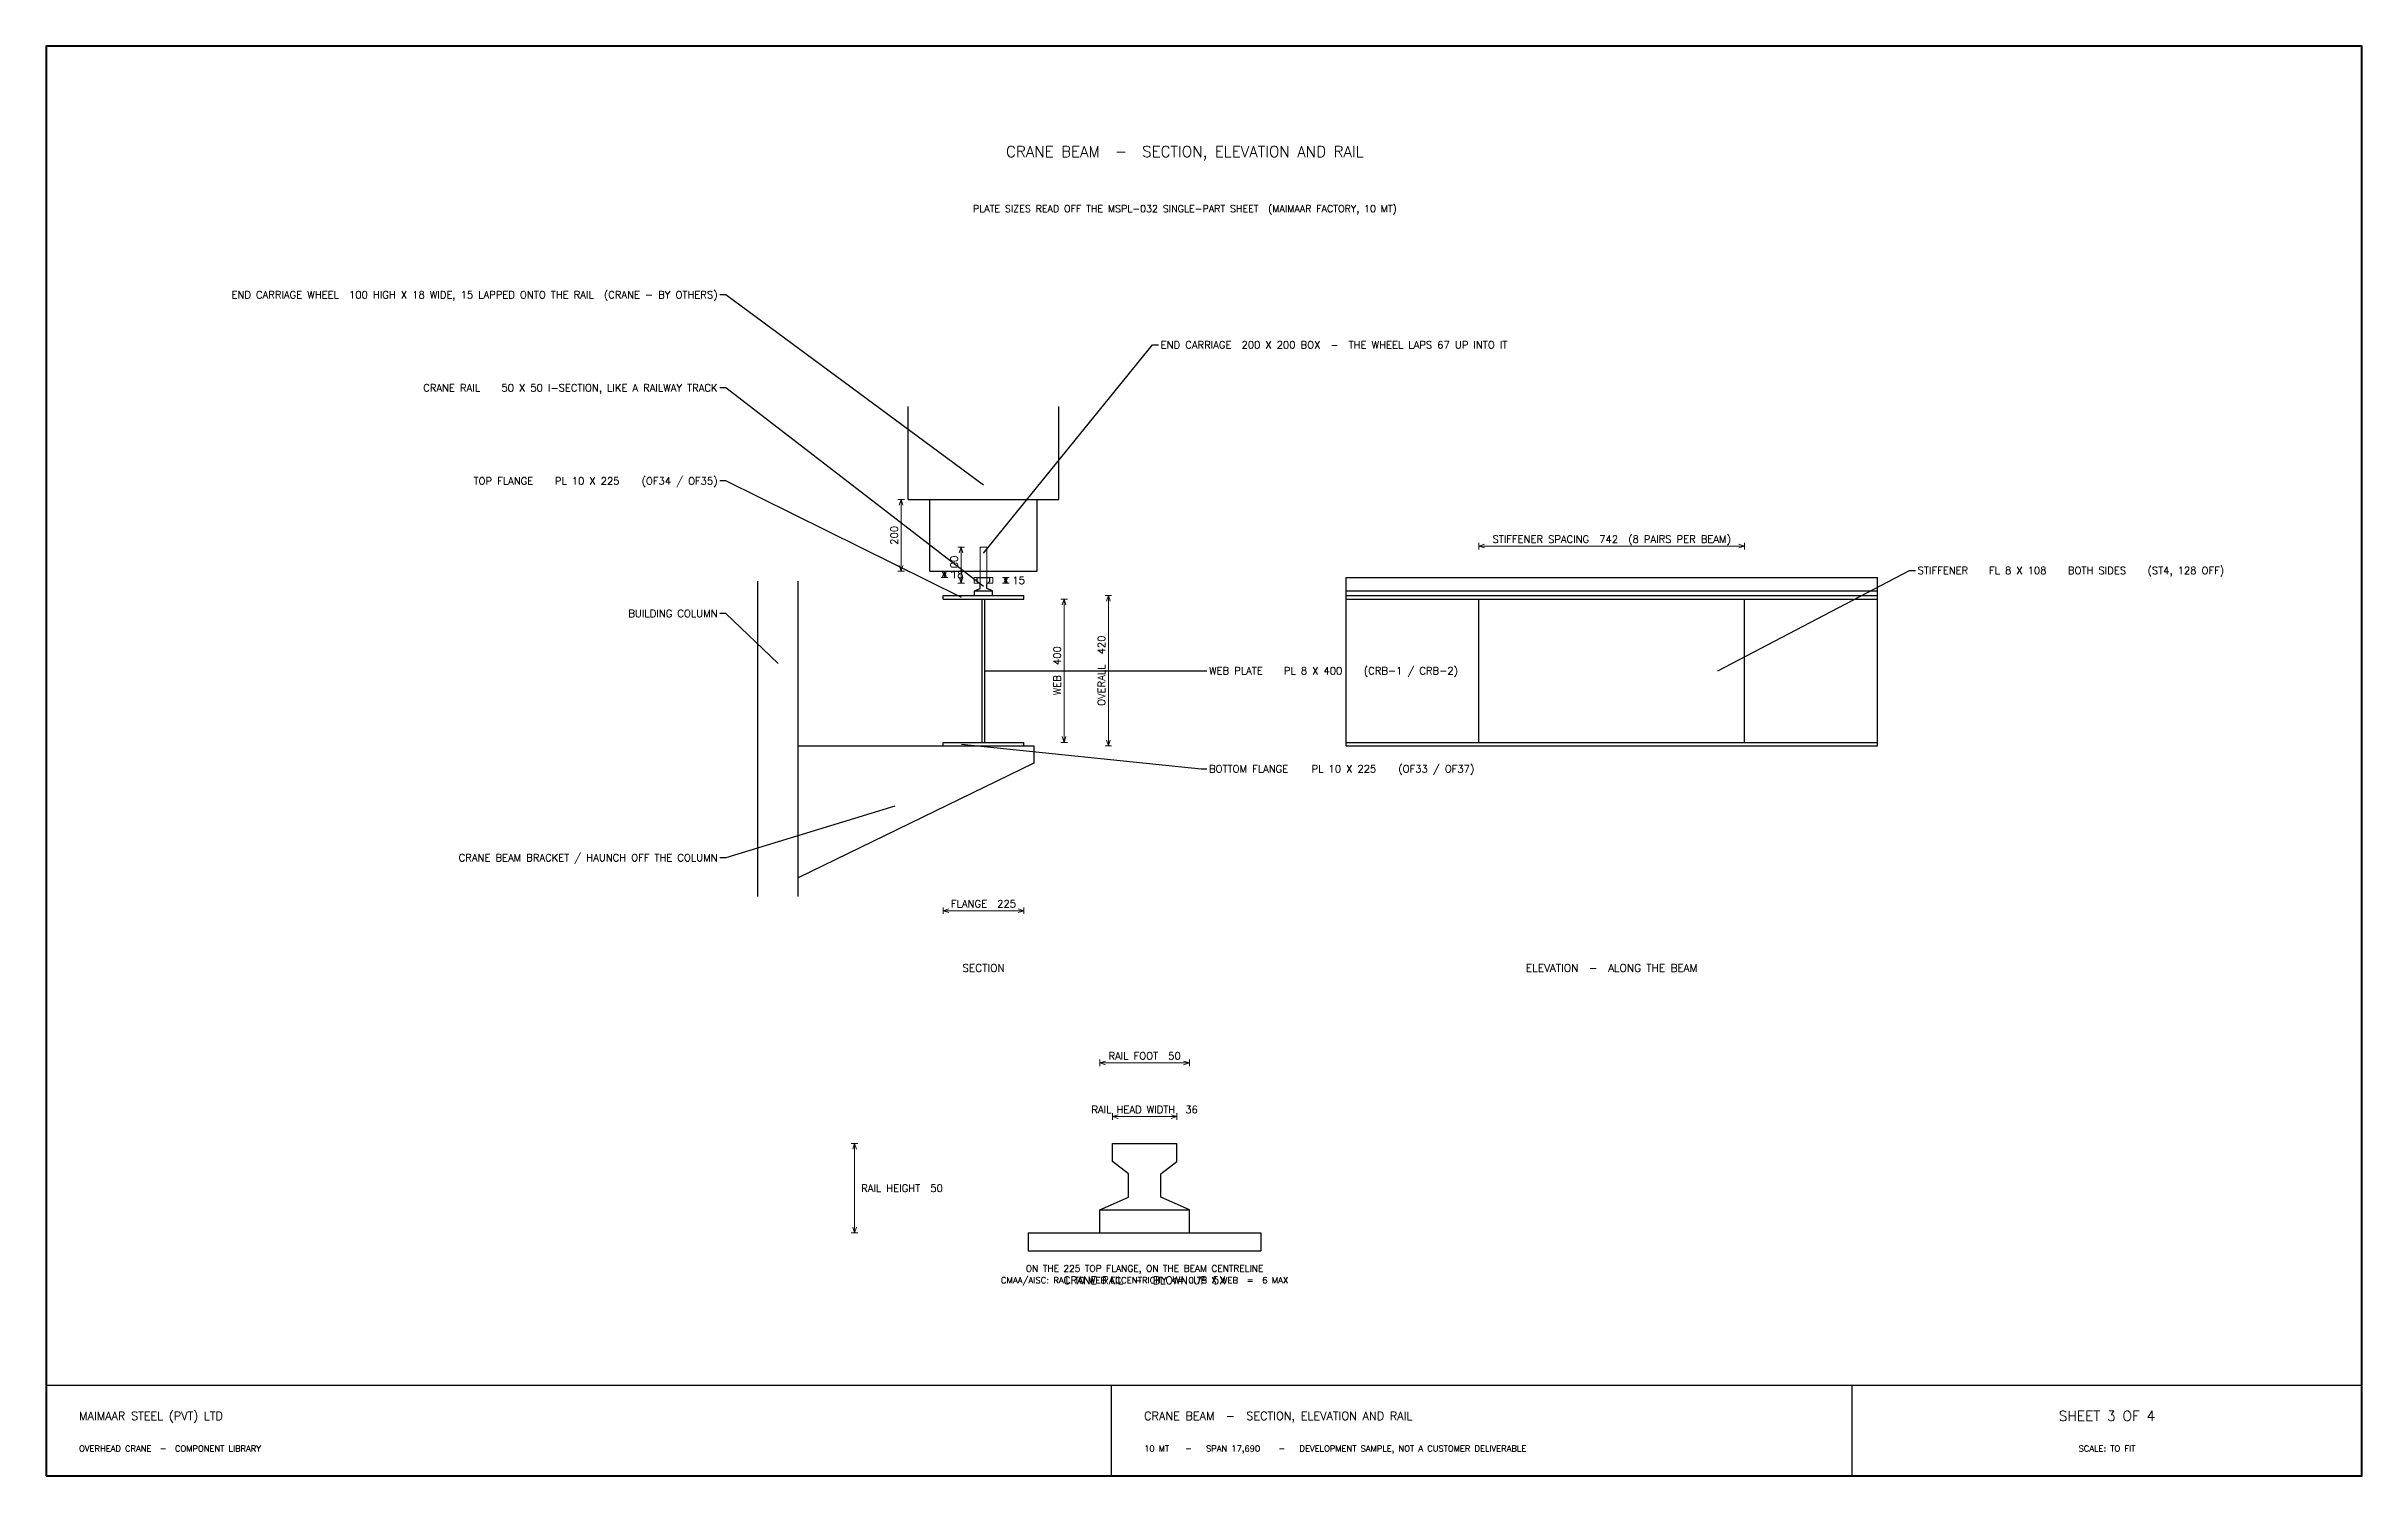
# Model space of a CAD drawing. Header units: inches. Extents: x -27058 to 54651, y -285270 to 11404.
# Drawn here: x -27058 to 54651, y -210069 to -159632 of the extents above; entities that cross this region are included whole.
import ezdxf
from ezdxf.enums import TextEntityAlignment as Align

# ---------------------------------------------------------------- set-up
doc = ezdxf.new("R2010")
doc.units = ezdxf.units.IN
doc.header["$MEASUREMENT"] = 0
doc.layers.add('COMP-CRANE-SEC', color=7, linetype='Continuous')
doc.layers.add('DIMENSIONS', color=6, linetype='Continuous', lineweight=13)
doc.styles.add('PEB-BODY', font='romand.shx')

msp = doc.modelspace()

# ---------------------------------------------------------------- linework, layer by layer
at = {"layer": 'COMP-CRANE-SEC', "lineweight": 25}
for p, q in [((-3083, -168399), (-3290, -168399)), ((6015, -175121), (-3083, -168399)), ((6015, -177522), (11985, -170168)), ((11985, -170168), (12192, -170168)), ((-3083, -171684), (-3290, -171684)), ((6015, -178697), (-3083, -171684)), ((-3083, -174970), (-3290, -174970)), ((5233, -179076), (-3083, -174970)), ((-1946, -189627), (-1946, -178508)), ((-524, -189627), (-524, -178508)), ((5699, -178849), (5901, -178760)), ((5699, -178849), (6330, -178849)), ((5699, -179013), (5699, -178849)), ((5787, -178508), (5787, -178381)), ((5787, -178381), (6242, -178381)), ((5901, -178596), (5787, -178508)), ((5901, -178760), (5901, -178596)), ((6128, -178596), (6242, -178508)), ((6128, -178760), (6128, -178596)), ((6330, -178849), (6128, -178760)), ((6242, -178508), (6242, -178381)), ((6330, -179013), (6330, -178849)), ((18808, -178381), (37560, -178381)), ((18808, -179013), (18808, -178381)), ((18808, -178849), (37560, -178849)), ((31934, -181666), (38697, -178128)), ((37560, -179013), (37560, -178381)), ((38697, -178128), (38904, -178128)), ((-3083, -179645), (-3290, -179645)), ((-1235, -181414), (-3083, -179645)), ((4593, -179013), (7436, -179013)), ((4593, -179139), (4593, -179013)), ((4593, -179139), (7436, -179139)), ((5699, -179013), (6330, -179013)), ((5964, -184194), (5964, -179139)), ((6065, -184194), (6065, -179139)), ((7436, -179139), (7436, -179013)), ((18808, -179013), (37560, -179013)), ((18808, -184320), (18808, -179013)), ((18808, -179013), (37560, -179013)), ((18808, -179139), (37560, -179139)), ((23496, -184194), (23496, -179139)), ((32872, -184194), (32872, -179139)), ((37560, -184320), (37560, -179013)), ((6065, -181666), (13691, -181666)), ((13691, -181666), (13898, -181666)), ((-524, -184320), (7791, -184320)), ((-524, -188970), (-524, -184320)), ((4593, -184194), (7436, -184194)), ((4593, -184320), (4593, -184194)), ((4593, -184320), (7436, -184320)), ((5233, -184257), (13691, -185129)), ((7436, -184320), (7436, -184194)), ((7791, -184320), (7791, -184927)), ((18808, -184194), (37560, -184194)), ((18808, -184320), (37560, -184320)), ((7791, -184927), (-524, -188970)), ((13691, -185129), (13898, -185129)), ((2887, -186443), (-3083, -188262)), ((-3083, -188262), (-3290, -188262)), ((10563, -198977), (10563, -198346)), ((10563, -198346), (12838, -198346)), ((12838, -198977), (12838, -198346)), ((11132, -199420), (10563, -198977)), ((12269, -199420), (12838, -198977)), ((11132, -200241), (11132, -199420)), ((12269, -200241), (12269, -199420)), ((10121, -200683), (11132, -200241)), ((10121, -200683), (13280, -200683)), ((10121, -201505), (10121, -200683)), ((13280, -200683), (12269, -200241)), ((13280, -201505), (13280, -200683)), ((7594, -201505), (15807, -201505)), ((7594, -201505), (7594, -202136)), ((10121, -201505), (13280, -201505)), ((15807, -201505), (15807, -202136)), ((7594, -202136), (15807, -202136)), ((-27058, -206873), (54651, -206873)), ((10528, -210069), (10528, -206873)), ((36675, -210069), (36675, -206873))]:
    msp.add_line(p, q, dxfattribs=at)
at = {"layer": 'COMP-CRANE-SEC', "lineweight": 30}
for p, q in [((3361, -175627), (3361, -172341)), ((8668, -175627), (8668, -172341)), ((3361, -175627), (8668, -175627)), ((4119, -178154), (4119, -175627)), ((4119, -175627), (7910, -175627)), ((7910, -178154), (7910, -175627)), ((4119, -178154), (7910, -178154))]:
    msp.add_line(p, q, dxfattribs=at)
at = {"layer": 'COMP-CRANE-SEC', "lineweight": 13}
for p, q in [((5901, -178571), (5901, -177307)), ((5901, -177307), (6128, -177307)), ((6128, -178571), (6128, -177307)), ((5686, -178381), (5901, -178381)), ((5686, -178381), (5686, -178571)), ((5686, -178571), (5901, -178571)), ((6343, -178381), (6128, -178381)), ((6343, -178571), (6128, -178571)), ((6343, -178381), (6343, -178571))]:
    msp.add_line(p, q, dxfattribs=at)
at = {"layer": 'COMP-CRANE-SEC', "lineweight": 50}
msp.add_lwpolyline([(-27058, -210069), (54651, -210069), (54651, -159632), (-27058, -159632)], close=True, dxfattribs=at)
at = {"layer": 'DIMENSIONS', "lineweight": 18}
for p, q in [((2992, -175627), (3225, -175627)), ((3108, -175627), (3044, -175828)), ((3108, -178154), (3108, -175627)), ((3108, -175627), (3173, -175828)), ((5110, -177307), (5343, -177307)), ((5226, -177307), (5161, -177509)), ((5226, -178571), (5226, -177307)), ((5226, -177307), (5291, -177509)), ((23496, -177386), (23496, -177153)), ((23496, -177269), (23698, -177205)), ((23496, -177269), (32872, -177269)), ((23496, -177269), (23698, -177334)), ((32872, -177269), (32670, -177205)), ((32872, -177269), (32670, -177334)), ((32872, -177386), (32872, -177153)), ((3108, -178154), (3044, -177952)), ((3108, -178154), (3173, -177952)), ((2992, -178154), (3225, -178154)), ((4518, -178154), (4751, -178154)), ((4518, -178381), (4751, -178381)), ((4635, -178154), (4570, -178356)), ((4635, -178381), (4570, -178179)), ((4635, -178381), (4635, -178154)), ((4635, -178154), (4699, -178356)), ((4635, -178381), (4699, -178179)), ((5110, -178571), (5343, -178571)), ((5226, -178571), (5161, -178369)), ((5226, -178571), (5291, -178369)), ((6687, -178381), (6919, -178381)), ((6687, -178571), (6919, -178571)), ((6803, -178571), (6738, -178369)), ((6803, -178381), (6738, -178583)), ((6803, -178571), (6868, -178369)), ((6803, -178571), (6803, -178381)), ((6803, -178381), (6868, -178583)), ((8741, -179139), (8974, -179139)), ((8858, -179139), (8793, -179341)), ((8858, -184194), (8858, -179139)), ((8858, -179139), (8922, -179341)), ((10305, -179013), (10538, -179013)), ((10421, -179013), (10357, -179215)), ((10421, -184320), (10421, -179013)), ((10421, -179013), (10486, -179215)), ((8741, -184194), (8974, -184194)), ((8858, -184194), (8793, -183992)), ((8858, -184194), (8922, -183992)), ((10305, -184320), (10538, -184320)), ((10421, -184320), (10357, -184118)), ((10421, -184320), (10486, -184118)), ((4593, -190249), (4593, -190016)), ((4593, -190132), (4795, -190068)), ((4593, -190132), (7436, -190132)), ((4593, -190132), (4795, -190197)), ((7436, -190132), (7234, -190068)), ((7436, -190132), (7234, -190197)), ((7436, -190249), (7436, -190016)), ((10121, -195619), (10121, -195386)), ((10121, -195503), (10323, -195438)), ((10121, -195503), (13280, -195503)), ((10121, -195503), (10323, -195567)), ((13280, -195503), (13078, -195438)), ((13280, -195503), (13078, -195567)), ((13280, -195619), (13280, -195386)), ((10563, -197514), (10563, -197282)), ((10563, -197398), (10765, -197333)), ((10563, -197398), (12838, -197398)), ((10563, -197398), (10765, -197463)), ((12838, -197398), (12636, -197333)), ((12838, -197398), (12636, -197463)), ((12838, -197514), (12838, -197282)), ((1349, -198346), (1582, -198346)), ((1466, -198346), (1401, -198547)), ((1466, -201505), (1466, -198346)), ((1466, -198346), (1530, -198547)), ((1349, -201505), (1582, -201505)), ((1466, -201505), (1401, -201303)), ((1466, -201505), (1530, -201303))]:
    msp.add_line(p, q, dxfattribs=at)

# ---------------------------------------------------------------- texts
at = {"style": 'PEB-BODY'}
for s, height, p in [('CRANE BEAM  -  SECTION, ELEVATION AND RAIL', 388.1, (13122, -163345)), ('PLATE SIZES READ OFF THE MSPL-032 SINGLE-PART SHEET  (MAIMAAR FACTORY, 10 MT)', 245.79, (13122, -165366)), ('STIFFENER SPACING  742  (8 PAIRS PER BEAM)', 258.73, (28184, -177023)), ('FLANGE  225', 258.73, (6015, -189887)), ('SECTION', 271.7, (6015, -192154)), ('ELEVATION  -  ALONG THE BEAM', 271.67, (28184, -192154)), ('RAIL FOOT  50', 258.73, (11701, -195257)), ('RAIL HEAD WIDTH  36', 258.73, (11701, -197152)), ('CMAA/AISC: RAIL TO WEB ECCENTRICITY <= 0.75 X WEB  =  6 MAX', 219.92, (11701, -203171)), ('ON THE 225 TOP FLANGE, ON THE BEAM CENTRELINE', 232.86, (11701, -202757)), ('CRANE RAIL  -  BLOWN UP 5X', 271.67, (11701, -203171)), ('SHEET 3 OF 4', 354.35, (45663, -207960)), ('SCALE: TO FIT', 215.14, (45663, -209111))]:
    msp.add_text(s, height=height, dxfattribs=at).set_placement(p, align=Align.MIDDLE_CENTER)
for s, p in [('END CARRIAGE WHEEL  100 HIGH X 18 WIDE, 15 LAPPED ONTO THE RAIL  (CRANE - BY OTHERS)', (-3368, -168399)), ('CRANE RAIL   50 X 50 I-SECTION, LIKE A RAILWAY TRACK', (-3368, -171684)), ('TOP FLANGE   PL 10 X 225   (OF34 / OF35)', (-3368, -174970)), ('BUILDING COLUMN', (-3368, -179645)), ('CRANE BEAM BRACKET / HAUNCH OFF THE COLUMN', (-3368, -188262))]:
    msp.add_text(s, height=258.73, dxfattribs=at).set_placement(p, align=Align.MIDDLE_RIGHT)
for s, height, p in [('END CARRIAGE  200 X 200 BOX  -  THE WHEEL LAPS 67 UP INTO IT', 258.73, (12270, -170168)), ('STIFFENER   FL 8 X 108   BOTH SIDES   (ST4, 128 OFF)', 258.73, (38981, -178128)), ('18', 258.7, (4868, -178267)), ('15', 258.7, (7036, -178476)), ('WEB PLATE   PL 8 X 400   (CRB-1 / CRB-2)', 258.73, (13975, -181666)), ('BOTTOM FLANGE   PL 10 X 225   (OF33 / OF37)', 258.73, (13975, -185129)), ('RAIL HEIGHT  50', 258.73, (1699, -199925)), ('MAIMAAR STEEL (PVT) LTD', 291.07, (-25901, -207960)), ('CRANE BEAM  -  SECTION, ELEVATION AND RAIL', 291.07, (11684, -207960)), ('OVERHEAD CRANE  -  COMPONENT LIBRARY', 215.14, (-25901, -209111)), ('10 MT   -   SPAN 17,690   -   DEVELOPMENT SAMPLE, NOT A CUSTOMER DELIVERABLE', 215.14, (11684, -209111))]:
    msp.add_text(s, height=height, dxfattribs=at).set_placement(p, align=Align.MIDDLE_LEFT)
for s, height, p in [('200', 258.7, (2863, -176890)), ('100', 258.7, (4980, -177939)), ('OVERALL  420', 258.73, (10176, -181666)), ('WEB  400', 258.7, (8612, -181666))]:
    msp.add_text(s, height=height, rotation=90, dxfattribs=at).set_placement(p, align=Align.MIDDLE_CENTER)

doc.saveas('drawing.dxf')
